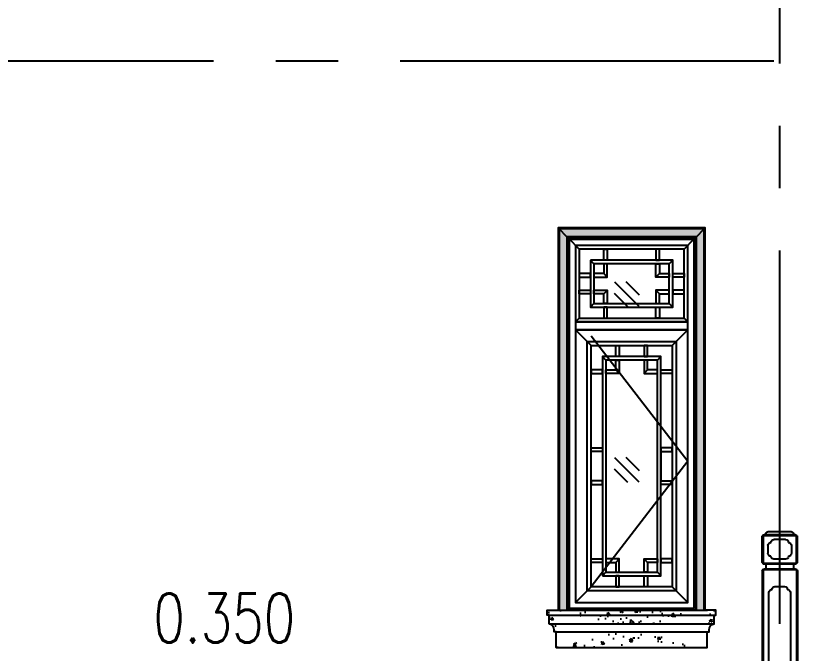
# Model space of a CAD drawing. Extents: x 296441 to 853063, y 459050 to 1117990.
# Drawn here: x 595370 to 599371, y 969218 to 972470 of the extents above; entities that cross this region are included whole.
import ezdxf
from ezdxf.xclip import XClip

# ---------------------------------------------------------------- set-up
doc = ezdxf.new("R2010")
doc.units = 0
doc.header["$LTSCALE"] = 1000
doc.header["$XCLIPFRAME"] = 0
doc.linetypes.add('14-GRID$0$CENTER2', pattern=[28.575000000000003, 19.05, -3.175, 3.175, -3.175])
doc.linetypes.add('CENTER-1', pattern=[10, 6.25, -1.25, 1.25, -1.25])
for name, color, linetype in [('1.5铝板', 3, 'Continuous'), ('14-GRID$0$G-GRID', 9, '14-GRID$0$CENTER2'), ('95', 95, 'Continuous'), ('E1-SECT-6.000-16-24$0$A-ELEV-HEVY', 2, 'Continuous'), ('E2-E3-ELEV-S$0$$0$A-ELEV-HEVY', 2, 'Continuous'), ('E2-E3-ELEV-S$0$A-ELEV-HEVY', 2, 'Continuous'), ('E2-E3-ELEV-S$0$A-ELEV-XTHIN', 5, 'Continuous'), ('E2-E3-ELEV-S$0$G-XREF', 2, 'Continuous'), ('G-ELEV-ce-TEXT$0$A-ANNO-LEVL-TEXT', 255, 'Continuous'), ('G1-ELEV-ce-20$0$A-ELEV-MEDM', 4, 'Continuous'), ('G1-ELEV-ce-20$0$A-ELEV-MEDM-HEVY', 2, 'Continuous'), ('G1-ELEV-ce-20$0$A-ELEV-THIN', 144, 'Continuous'), ('G1-ELEV-ce-20$0$A-ELEV-THIN-GRAY', 252, 'Continuous'), ('G1-ELEV-ce-20$0$G-XREF', 2, 'Continuous'), ('G1-ELEV-ce-20$0$LPM310295$0$A-ELEV-HEVY', 2, 'Continuous'), ('H1-ELEV-N$0$LPM310295$0$A-ELEV-HEVY', 2, 'Continuous'), ('H1-ELEV-N$0$LPM310295$0$A-ELEV-MEDM', 4, 'Continuous'), ('H1-ELEV-N$0$LPM310295$0$A-ELEV-THIN', 145, 'Continuous'), ('ZT1_通用--填充---PM、LM、DY、JD', 8, 'Continuous'), ('主框线', 4, 'Continuous'), ('分格线', 55, 'Continuous'), ('副框内口线', 6, 'Continuous'), ('花格栅', 6, 'Continuous'), ('铝合金花格条', 5, 'Continuous')]:
    doc.layers.add(name, color=color, linetype=linetype)
doc.styles.add('G-ELEV-ce-TEXT$0$GOA_01_thin_0.75', font='romans.shx', dxfattribs={"width": 0.75, "bigfont": 'hzdx.shx'})

# ---------------------------------------------------------------- blocks, each defined once
blk = doc.blocks.new('20200116091038')
at = {"layer": 'ZT1_通用--填充---PM、LM、DY、JD', "ltscale": 1000}
h = blk.add_hatch(dxfattribs=at)
h.set_pattern_fill('混凝土', color=256, scale=10)
h.set_pattern_definition([(49.99999999999999, (-50.00000000046566, -1950.000002858811), (71.72601826007535, -6.275213498259511), [7.5, -82.5]), (355, (-50.00000000046566, -1950.000002858811), (-13.8751333613, 75.21921337000119), [6, -66]), (100.4514, (-44.02283200046804, -1950.522936858804), (57.85093817140216, 68.94395420609536), [6.374019000000001, -70.1142112]), (46.18420000000002, (-50.00000000046566, -1930.000002858811), (106.7241048625644, -16.55190143290181), [11.25, -123.75]), (96.6356, (-41.10632550047012, -1931.379333558813), (93.46627055487033, 97.41178709004417), [9.561028799999999, -105.1713]), (351.1842, (-50.00000000046566, -1930.000002858811), (93.46619451336272, 97.41186009253246), [9, -99]), (21, (-40.00000000046566, -1935.000002858811), (59.69070521184616, -40.26188906653388), [7.5, -82.5]), (326.0000000000001, (-40.00000000046566, -1935.000002858811), (24.33153319215817, 72.5150045046853), [6, -66]), (71.4514, (-35.02577670046594, -1938.355163458808), (84.02226285814899, 32.25304967099524), [6.374019000000001, -70.1142112]), (37.50000000000001, (-50.00000000046566, -1950.000002858811), (1.215985531729067, 33.28938538313115), [0, -65.19999999999999, 0, -67, 0, -66.25]), (7.499999999999999, (-50.00000000046566, -1950.000002858811), (26.30695374421486, 39.44117118823603), [0, -38.2, 0, -63.7, 0, -25.25]), (327.5, (-72.30000000046857, -1950.000002858811), (53.3822436172409, -2.255487173437976), [0, -25, 0, -78, 0, -103.5]), (317.5, (-82.30000000046857, -1950.000002858811), (58.31861693423862, 10.01049823323177), [0, -32.5, 0, -51.8, 0, -73.5])])
h.paths.add_polyline_path([(-50, -1950.000002858345), (-50, 50), (700, 49.99999999953434), (699.9999999997672, -1950.000002858811), (324.9999999990687, -1950.000002858578)])
h.paths.add_polyline_path([(649.9999999997672, -1900.000002858811), (324.9999999990687, -1900.000002858578), (-4.656612873077393e-10, -1900.000000992324), (0, 0), (650, -4.656612873077393e-10)], flags=16)
at = {"layer": 'H1-ELEV-N$0$LPM310295$0$A-ELEV-HEVY', "extrusion": (0, 0, -1)}
blk.add_lwpolyline([(-649.9999999997672, -1900.00000099279), (-649.9999999997672, -1900.000002858811), (-324.9999999990687, -1900.000002858578), (4.656612873077393e-10, -1900.000002858811), (4.656612873077393e-10, -1900.000000992324), (0, 0), (-650, -4.656612873077393e-10), (-650.0000000009313, -1900.000000992673)], dxfattribs=at)
at = {"layer": 'H1-ELEV-N$0$LPM310295$0$A-ELEV-MEDM', "extrusion": (0, 0, -1)}
blk.add_lwpolyline([(50, -1950.000002858345), (50, 50), (-700, 49.99999999953434), (-699.9999999997672, -1950.000002858811), (-324.9999999990687, -1950.000002858578), (50.00000000046566, -1950.000002858811)], dxfattribs=at)
at = {"layer": 'H1-ELEV-N$0$LPM310295$0$A-ELEV-THIN', "extrusion": (0, 0, -1)}
for points in [[(45, -1945.000002671746), (45, 45), (-695, 44.99999999953434), (-694.9999999997672, -1945.000002672212), (-694.9999999997672, -1945.000002858811), (-324.9999999990687, -1945.000002858578), (45.00000000046566, -1945.000002858811), (45.00000000046566, -1945.000002672212)], [(5, -1905.000001178923), (5, 5), (-655, 4.999999999534339), (-654.9999999997672, -1905.000001179389), (-654.9999999997672, -1905.000002858811), (-324.9999999990687, -1905.000002858578), (5.000000000465661, -1905.000002858811), (5.000000000465661, -1905.000001179389)]]:
    blk.add_lwpolyline(points, dxfattribs=at)
at = {"layer": '分格线', "ltscale": 1000}
for points in [[(-4.656612873077393e-10, -1.86555553227663e-06), (-50, 50)], [(650, -1.865904778242111e-06), (700.0000018654391, 49.99999999953434)], [(-9.313225746154785e-10, -1900.000000993256), (-50.00000000046566, -1950.000002858811)], [(650.0000000002328, -1900.000000993256), (699.9999999997672, -1950.000002858811)]]:
    blk.add_lwpolyline(points, dxfattribs=at)
blk = doc.blocks.new('E2-E3-ELEV-S$0$cfdhf')
at = {"layer": 'E2-E3-ELEV-S$0$$0$A-ELEV-HEVY'}
blk.add_lwpolyline([(-1.164153218269348e-10, -190.000317406375), (9.999999999883585, -190.000317406375), (9.999999999883585, -110.000317406375), (19.99999999988358, -110.000317406375), (19.99999999988358, -100.000317406375, -0.3620499351813308), (44.99999999988358, -70.00031740637496), (44.99999999988358, -25.00031740637496), (54.99999999988358, -25.00031740637496), (54.99999999988358, -0.0003174063749611378), (0, 0.006060618790797889)], format="xyb", dxfattribs=at)
blk = doc.blocks.new('*U1497')
at = {"layer": 'ZT1_通用--填充---PM、LM、DY、JD', "ltscale": 5000}
h = blk.add_hatch(dxfattribs=at)
h.set_pattern_fill('混凝土', color=256, scale=20)
h.set_pattern_definition([(49.99999999999999, (-1354.999999995683, -190.0106343544459), (143.4520365201507, -12.55042699651902), [15, -165]), (355, (-1354.999999995683, -190.0106343544459), (-27.7502667226, 150.4384267400024), [12, -132]), (100.4514, (-1343.045663995683, -191.0565023544459), (115.7018763428043, 137.8879084121907), [12.748038, -140.2284224]), (46.18420000000002, (-1354.999999995683, -150.0106343544459), (213.4482097251289, -33.10380286580362), [22.49999999999999, -247.4999999999999]), (96.6356, (-1337.212650995683, -152.7692957544459), (186.9325411097407, 194.8235741800883), [19.1220576, -210.3426]), (351.1842, (-1354.999999995683, -150.0106343544459), (186.9323890267254, 194.8237201850649), [18, -198]), (21, (-1334.999999995683, -160.0106343544459), (119.3814104236923, -80.52377813306776), [15, -165]), (326.0000000000001, (-1334.999999995683, -160.0106343544459), (48.66306638431634, 145.0300090093706), [12, -132]), (71.4514, (-1325.051553395683, -166.7209555544459), (168.044525716298, 64.50609934199048), [12.748038, -140.2284224]), (37.50000000000001, (-1354.999999995683, -190.0106343544459), (2.431971063458134, 66.5787707662623), [0, -130.4, 0, -134, 0, -132.5]), (7.499999999999999, (-1354.999999995683, -190.0106343544459), (52.61390748842972, 78.88234237647205), [0, -76.39999999999999, 0, -127.4, 0, -50.5]), (327.5, (-1399.599999995683, -190.0106343544459), (106.7644872344818, -4.510974346875951), [0, -50, 0, -156, 0, -207]), (317.5, (-1419.599999995683, -190.0106343544459), (116.6372338684772, 20.02099646646354), [0, -65, 0, -103.6, 0, -147])])
edge = h.paths.add_edge_path()
edge.add_line((1.164153218269348e-10, -190.0063780251658), (-9.999999999883585, -190.0063780251658))
edge.add_line((-9.999999999883585, -190.0063780251658), (-9.999999999883585, -110.0063780251658))
edge.add_line((-9.999999999883585, -110.0063780251658), (-19.99999999988358, -110.0063780251658))
edge.add_line((-19.99999999988358, -110.0063780251658), (-19.99999999988358, -100.0063780251658))
edge.add_arc((-50.49999999988358, -100.0063780251658), 30.5, 0, 79.61114218453038)
edge.add_line((-44.99999999988358, -70.00637802516576), (-44.99999999988358, -25.00637802516576))
edge.add_line((-44.99999999988358, -25.00637802516576), (-54.99999999988358, -25.00637802516576))
edge.add_line((-54.99999999988358, -25.00637802516576), (-54.99999999988358, -0.006378025165759027))
edge.add_line((-54.99999999988358, -0.006378025165759027), (0, 0))
edge = h.paths.add_edge_path()
edge.add_line((750.0000000115351, -190.010316948071), (760.0000000115351, -190.010316948071))
edge.add_line((760.0000000115351, -190.010316948071), (760.0000000115351, -110.010316948071))
edge.add_line((760.0000000115351, -110.010316948071), (770.0000000115351, -110.010316948071))
edge.add_line((770.0000000115351, -110.010316948071), (770.0000000115351, -100.010316948071))
edge.add_arc((800.5000000115351, -100.010316948071), 30.5, 100.38885781546958, 180, ccw=False)
edge.add_line((795.0000000115351, -70.01031694807095), (795.0000000115351, -25.01031694807095))
edge.add_line((795.0000000115351, -25.01031694807095), (805.0000000115351, -25.01031694807095))
edge.add_line((805.0000000115351, -25.01031694807095), (805.0000000115351, -0.01031694807095107))
edge.add_line((805.0000000115351, -0.01031694807095192), (750.0000000116515, -0.003938922905192897))
edge = h.paths.add_edge_path()
edge.add_line((762.488281021836, -0.005531934336588906), (-12.48828103626147, -0.001593011431396008))
edge.add_line((760.0000000116515, -190.0106343544459), (-10, -190.0066954315407))
at = {"layer": 'E2-E3-ELEV-S$0$A-ELEV-HEVY'}
for p, q in [((762.488281021836, -0.005531934336588906), (-12.48828103626147, -0.001593011431396008)), ((760.0000000116515, -190.0106343544459), (-10, -190.0066954315407))]:
    blk.add_line(p, q, dxfattribs=at)
at = {"layer": 'E2-E3-ELEV-S$0$A-ELEV-XTHIN'}
for p, q in [((795.0000000116515, -25.01063435444591), (-45, -25.00669543154072)), ((794.9982689856652, -70.01063435444591), (-44.99826897401363, -70.00669543154072)), ((760.0000000116515, -110.0106343544459), (-10, -110.0066954315407))]:
    blk.add_line(p, q, dxfattribs=at)
at = {"layer": 'E2-E3-ELEV-S$0$G-XREF'}
blk.add_line((750.0000000116515, -0.003938922905192898), (0, 0), dxfattribs=at)
at = {"layer": 'E2-E3-ELEV-S$0$A-ELEV-HEVY', "xscale": -1}
blk.add_blockref('E2-E3-ELEV-S$0$cfdhf', (0, -0.006060618790797889), dxfattribs=at)
at = {"layer": 'E2-E3-ELEV-S$0$A-ELEV-HEVY'}
blk.add_blockref('E2-E3-ELEV-S$0$cfdhf', (750.0000000116515, -0.009999541695990787), dxfattribs=at)
blk = doc.blocks.new('单层玻璃')
at = {"layer": '95'}
for p, q in [((-1.216571543132886, -0.08520069334190339), (0.08520069322548807, 1.216571543191094)), ((-1.183139254106209, -1.183139254106209), (1.183139254106209, 1.183139254106209)), ((-0.08520069322548807, -1.216571543249302), (1.216571543132886, 0.08520069334190339))]:
    blk.add_line(p, q, dxfattribs=at)
blk = doc.blocks.new('*U2062')
at = {"color": 8}
for p, q in [((58.00001495597826, -57.99999998298841), (8, -8.000000000538014)), ((591.9999764827662, -57.9999920014498), (642, -8.000000000579396)), ((58.00003478083818, -410.9999916378288), (39.00001391256228, -430.0000125061047)), ((591.9999983944581, -411.0000125061461), (610.9999983944581, -430.0000125061461)), ((118.8000094057061, -549.7999874946686), (39.00001391285332, -469.999992001845)), ((531.1999983955757, -549.79998749471), (610.9999764830281, -470.0000094072576)), ((118.8000094057061, -1781.200007992302), (39.00001391256228, -1861.000007991766)), ((531.1999983955757, -1781.200007992343), (610.9999764846289, -1860.999986081396))]:
    blk.add_line(p, q, dxfattribs=at)
for points in [[(610.9999983944581, -430.0000125061461), (610.9999983944581, -469.9999874950127), (39.00001391256228, -469.9999874949713), (39.00001391256228, -430.0000125061047)], [(39.00001391256228, -469.999992001845), (610.9999983949238, -469.9999920018864), (610.9999983949238, -1861.000007991808), (39.00001391256228, -1861.000007991766)]]:
    blk.add_lwpolyline(points, close=True)
at = {"color": 2, "ltscale": 250}
blk.add_lwpolyline([(531.1999983955757, -549.79998749471), (118.8000094057061, -549.7999874946686), (118.8000094057061, -1781.200007992302), (531.1999983955757, -1781.200007992343)], close=True, dxfattribs=at)
at = {"layer": '1.5铝板', "ltscale": 250}
for points in [[(610.9999983944581, -430.0000125061461), (39.00003582425416, -430.0000125061047), (39.00001391256228, -38.99999200140842), (610.9999764827662, -38.9999920014498)], [(591.9999973510421, -411.0000125061461), (58.00003478083818, -411.0000125061047), (58.00001495597826, -57.99999200140842), (591.9999775261822, -57.9999920014498)]]:
    blk.add_lwpolyline(points, close=True, dxfattribs=at)
at = {"layer": '主框线'}
blk.add_lwpolyline([(8.000000001571607, -1892), (642.0000000015716, -1892.000000000041), (642, -8.000000000579396), (8, -8.000000000538014)], close=True, dxfattribs=at)
at = {"layer": '副框内口线', "linetype": 'CENTER-1', "ltscale": 40}
blk.add_lwpolyline([(1.57160684466362e-09, -1900), (650.0000000015716, -1900.000000000041), (650, -5.793959931715538e-10), (0, -5.380139842408856e-10)], close=True, dxfattribs=at)
at = {"layer": '花格栅', "color": 6, "ltscale": 250}
blk.add_lwpolyline([(551.1999983955757, -529.79998749471), (98.80000940570608, -529.7999874946686), (98.80000940570608, -1801.200007992302), (551.1999983955757, -1801.200007992343)], close=True, dxfattribs=at)
at = {"layer": '铝合金花格条'}
for p, q in [((175.8000094110612, -1090.499999996537), (175.8000094101299, -1240.499999996537)), ((474.1999983864953, -1090.499999996578), (474.199998385564, -1240.499999996578))]:
    blk.add_line(p, q, dxfattribs=at)
for points in [[(183.0000218176428, -58.00004355610104), (201.0000218176428, -58.00004355516972), (201.0000218204368, -115.0000435551697), (183.0000218204368, -115.000043556101)], [(466.999984393784, -58.00003380129515), (448.999984393784, -58.00003380036383), (448.99998439099, -115.0000338003638), (466.99998439099, -115.0000338012951)], [(534.9999843908736, -115.0000338045548), (534.9999843908736, -354.0000543013348), (115.0000218204368, -354.0000640566064), (115.0000218204368, -115.0000435593607)], [(516.9999843908736, -133.0000338045548), (516.9999843908736, -336.0000543013348), (133.0000218204368, -336.0000640566064), (133.0000218204368, -133.0000435593607)], [(58.00002182055323, -183.0000435593607), (58.00002182055323, -201.0000435593607), (115.0000218205532, -201.0000435593607), (115.0000218205532, -183.0000435593607)], [(591.9999843907572, -183.0000338040891), (591.9999843907572, -201.0000338040891), (534.9999843907572, -201.0000338040891), (534.9999843907572, -183.0000338040891)], [(58.00002182055323, -286.0000640566064), (58.00002182055323, -268.0000640566064), (115.0000218205532, -268.0000640566064), (115.0000218205532, -286.0000640566064)], [(591.9999843907572, -286.0000543013348), (591.9999843907572, -268.0000543013348), (534.9999843907572, -268.0000543013348), (534.9999843907572, -286.0000543013348)], [(183.0000218176428, -411.0000640607973), (201.0000218176428, -411.0000640617287), (201.0000218204368, -354.0000640617287), (183.0000218204368, -354.0000640607973)], [(466.9999843935511, -411.0000543055258), (448.9999843935511, -411.0000543064571), (448.9999843907572, -354.0000543064571), (466.9999843907572, -354.0000543055258)], [(243.8000094108284, -549.799987494785), (261.8000094108284, -549.799987494785), (261.8000094108284, -606.799987494785), (243.8000094108284, -606.799987494785)], [(406.1999983862625, -549.7999874948264), (388.1999983862625, -549.7999874948264), (388.1999983862625, -606.7999874948264), (406.1999983862625, -606.7999874948264)], [(474.1999983857968, -1724.200007992343), (175.8000094108284, -1724.200007992302), (175.8000094108284, -606.7999874946686), (474.1999983862625, -606.79998749471)], [(456.1999983857968, -1706.200007992343), (193.8000094108284, -1706.200007992302), (193.8000094108284, -624.7999874946686), (456.1999983862625, -624.79998749471)], [(118.8000094066374, -674.7999874918746), (118.8000094057061, -692.7999874918746), (175.8000094057061, -692.7999874946686), (175.8000094066374, -674.7999874946686)], [(531.1999983895221, -674.799987491916), (531.1999983904534, -692.799987491916), (474.1999983904534, -692.79998749471), (474.1999983895221, -674.79998749471)], [(175.8000094110612, -1090.499999996537), (118.8000094110612, -1090.499999996537), (118.8000094110612, -1072.499999996537), (175.8000094110612, -1072.499999996537)], [(474.199998385564, -1090.499999996578), (531.199998385564, -1090.499999996578), (531.199998385564, -1072.499999996578), (474.199998385564, -1072.499999996578)], [(175.8000094110612, -1240.499999996537), (118.8000094110612, -1240.499999996537), (118.8000094110612, -1258.499999996537), (175.8000094110612, -1258.499999996537)], [(474.199998385564, -1240.499999996578), (531.199998385564, -1240.499999996578), (531.199998385564, -1258.499999996578), (474.199998385564, -1258.499999996578)], [(118.8000094066374, -1656.200007994979), (118.8000094057061, -1638.200007994979), (175.8000094057061, -1638.200007992185), (175.8000094066374, -1656.200007992185)], [(531.1999983890564, -1656.200007995254), (531.1999983899877, -1638.200007995254), (474.1999983899877, -1638.20000799246), (474.1999983890564, -1656.20000799246)], [(243.8000094108284, -1781.200007992185), (261.8000094108284, -1781.200007992185), (261.8000094108284, -1724.200007992185), (243.8000094108284, -1724.200007992185)], [(406.1999983862625, -1781.200007992227), (388.1999983862625, -1781.200007992227), (388.1999983862625, -1724.200007992227), (406.1999983862625, -1724.200007992227)]]:
    blk.add_lwpolyline(points, close=True, dxfattribs=at)
for points in [[(133.0000218204368, -133.0000435593607), (115.0000218204368, -115.0000435593607)], [(516.9999843908736, -133.0000338045548), (534.9999843908736, -115.0000338045548)], [(201.0000218204368, -201.0000435593607), (183.0000218204368, -183.0000435593607), (133.0000218204368, -183.0000435593607), (133.0000218204368, -201.0000435593607), (201.0000218204368, -201.0000435593607), (201.0000218204368, -133.0000435593607), (183.0000218204368, -133.0000435593607), (183.0000218204368, -183.0000435593607)], [(448.9999843908736, -201.0000338040891), (466.9999843908736, -183.0000338040891), (516.9999843908736, -183.0000338040891), (516.9999843908736, -201.0000338040891), (448.9999843908736, -201.0000338040891), (448.9999843908736, -133.0000338040891), (466.9999843908736, -133.0000338040891), (466.9999843908736, -183.0000338040891)], [(201.0000218204368, -268.0000640566064), (183.0000218204368, -286.0000640566064), (133.0000218204368, -286.0000640566064), (133.0000218204368, -268.0000640566064), (201.0000218204368, -268.0000640566064), (201.0000218204368, -336.0000640566064), (183.0000218204368, -336.0000640566064), (183.0000218204368, -286.0000640566064)], [(448.9999843908736, -268.0000543013348), (466.9999843908736, -286.0000543013348), (516.9999843908736, -286.0000543013348), (516.9999843908736, -268.0000543013348), (448.9999843908736, -268.0000543013348), (448.9999843908736, -336.0000543013348), (466.9999843908736, -336.0000543013348), (466.9999843908736, -286.0000543013348)], [(133.0000218204368, -336.0000640566064), (115.0000218204368, -354.0000640566064)], [(516.9999843908736, -336.0000543013348), (534.9999843908736, -354.0000543013348)], [(193.8000094108284, -624.7999874946686), (175.8000094108284, -606.7999874946686)], [(261.8000094108284, -692.7999874946686), (243.8000094108284, -674.7999874946686), (243.8000094108284, -624.7999874946686), (261.8000094108284, -624.7999874946686), (261.8000094108284, -692.7999874946686), (193.8000094108284, -692.7999874946686), (193.8000094108284, -674.7999874946686), (243.8000094108284, -674.7999874946686)], [(388.1999983862625, -692.79998749471), (406.1999983862625, -674.79998749471), (406.1999983862625, -624.79998749471), (388.1999983862625, -624.79998749471), (388.1999983862625, -692.79998749471), (456.1999983862625, -692.79998749471), (456.1999983862625, -674.79998749471), (406.1999983862625, -674.79998749471)], [(456.1999983862625, -624.79998749471), (474.1999983862625, -606.79998749471)], [(261.8000094108284, -1638.200007992302), (243.8000094108284, -1656.200007992302), (243.8000094108284, -1706.200007992302), (261.8000094108284, -1706.200007992302), (261.8000094108284, -1638.200007992302), (193.8000094108284, -1638.200007992302), (193.8000094108284, -1656.200007992302), (243.8000094108284, -1656.200007992302)], [(388.1999983862625, -1638.200007992343), (406.1999983862625, -1656.200007992343), (406.1999983862625, -1706.200007992343), (388.1999983862625, -1706.200007992343), (388.1999983862625, -1638.200007992343), (456.1999983862625, -1638.200007992343), (456.1999983862625, -1656.200007992343), (406.1999983862625, -1656.200007992343)], [(193.8000094108284, -1706.200007992302), (175.8000094108284, -1724.200007992302)], [(456.1999983857968, -1706.200007992343), (474.1999983857968, -1724.200007992343)]]:
    blk.add_lwpolyline(points, dxfattribs=at)
at = {"xscale": 52.5, "yscale": 52.5, "zscale": 52.5}
for p in [(348.5663602436834, -288.4998923899325), (348.5663602436834, -1184.477487805911)]:
    blk.add_blockref('单层玻璃', p, dxfattribs=at)
blk = doc.blocks.new('20200327141119')
at = {"ltscale": 1000}
blk.add_lwpolyline([(531.1999983955757, -499.7999874941715), (39.00001391256228, -1140.499999996267), (531.1999983955757, -1781.200007991805)], dxfattribs=at)
blk.add_blockref('*U2062', (0, 5.384208634495735e-10), dxfattribs=at)
blk = doc.blocks.new('G1-ELEV-ce-20$0$cvcv')
at = {"layer": 'G1-ELEV-ce-20$0$LPM310295$0$A-ELEV-HEVY'}
blk.add_lwpolyline([(710.0000000004657, 50.00000700028613), (710, 1950.00000799261), (60, 1950.000007992145), (59.99999999906868, 50.00000699993689)], dxfattribs=at)
at = {"ltscale": 1000, "xscale": -1}
blk.add_blockref('20200327141119', (710.0034204574768, 1949.996584678651), dxfattribs=at)
at = {"layer": 'E1-SECT-6.000-16-24$0$A-ELEV-HEVY', "ltscale": 5000, "xscale": -1}
blk.add_blockref('*U1497', (760.0000000004657, 49.99849527841434), dxfattribs=at)
at = {"layer": '分格线', "ltscale": 1000}
ref = blk.add_blockref('20200116091038', (710.0000000004657, 1950.000006127055), dxfattribs=dict(at, xscale=-1))
XClip(ref).set_block_clipping_path([(-50, -1900.0070427829633), (718.0368133254815, 50)])
blk = doc.blocks.new('G1-ELEV-ce-20$0$shilizhu')
at = {"layer": 'G1-ELEV-ce-20$0$A-ELEV-MEDM'}
for p, q in [((-89.99999999953434, 795.0000618061749), (-89.9999999855645, 924.9999999992433)), ((-80.01984944741707, 934.9999999980209), (80.01984933449421, 934.9999999984866)), ((-69.99999998509884, 939.9999999997672), (-69.99999998509884, 934.9999999997672)), ((-59.99999998509884, 949.9999999998836), (59.99999998509884, 949.9999999997672)), ((69.99999998509884, 939.9999999998836), (69.99999998509884, 934.9999999998836)), ((90.00000000046566, 795.0000618061749), (89.99999998568092, 924.999960601388)), ((-79.99999999953434, 785.0000618052436), (80.00000000046566, 785.0000618052436)), ((-70.0000000144355, 785.0000618172344), (-69.99999999953434, 760.0000620663632)), ((70.00000000046566, 785.0000618168851), (69.9999999855645, 760.0000620664796)), ((-90.00000003678724, 750.0000620664796), (-90.00000006658956, 2.91038304567337e-10)), ((-80.00000003678724, 760.0000620664796), (80.00000000791624, 760.0000620664796)), ((90.00000000791624, 750.0000620664796), (89.99999997811392, 2.91038304567337e-10)), ((89.99999996321276, -1.746229827404022e-10), (-90.00000006658956, -1.746229827404022e-10))]:
    blk.add_line(p, q, dxfattribs=at)
for centre, radius, start, end in [((-84.99999998568092, 924.9999999986612), 5, 90, 180.0004514594959), ((-79.99999998568092, 930.0000393982627), 5, 90, 180.0004514861763), ((-59.99999998509884, 939.9999999998836), 9.999999999999998, 90, 180), ((59.99999998509884, 939.9999999997672), 9.999999999999998, 0, 90), ((79.99999998661224, 930.0000393982627), 5, 359.9995485138237, 90), ((84.99999998661224, 924.9999999986612), 5, 359.9995485405041, 90), ((-79.99999999953434, 795.0000618052436), 10, 180, 180.0007082586005), ((-84.99999998568092, 794.9999999978463), 5, 179.9995485405041, 270), ((-79.99999998568092, 789.9999605982448), 5, 179.9995485138237, 270), ((-79.99999999953434, 795.0000618052436), 10, 269.7422275643521, 270), ((79.99999998661224, 789.9999605981866), 5, 270, 0.0004514861763122163), ((80.00000000046566, 795.0000618052436), 10, 270, 270.2577724356479), ((80.00000000046566, 795.0000618052436), 10, 270, 270.2577724356479), ((84.99999998661224, 794.9999999977881), 5, 270, 0.0004514594958857717), ((80.00000000046566, 795.0000618052436), 10, 359.9992917380645, 0), ((80.00000000046566, 795.0000618052436), 10, 359.9992917380645, 0), ((-85.00000003678724, 750.0000620664796), 5.000000000000002, 90, 180), ((-80.00000003678724, 755.0000620664796), 5.000000000000002, 90, 180), ((80.00000000791624, 755.0000620664796), 5, 0, 90), ((85.00000000791624, 750.0000620664796), 5, 0, 90)]:
    blk.add_arc(centre, radius, start, end, dxfattribs=at)
at = {"layer": 'G1-ELEV-ce-20$0$A-ELEV-THIN', "ltscale": 0.1}
for p, q in [((-30.00023614615202, 910.0000000161817), (30.00028172880411, 909.9999999803258)), ((-59.99989088624716, 880.0000000180444), (-59.9998908857815, 839.9999999784632)), ((60.00010909885168, 879.9999999704305), (60.00010908441618, 839.9999999783468)), ((-29.99998632771894, 809.9999999798601), (30.00020439224318, 810.0000000166474))]:
    blk.add_line(p, q, dxfattribs=at)
blk.add_lwpolyline([(54.99999999301508, 639.9999999997672, 0.4142135623559792), (39.99999999301508, 654.999999998894, 0.4142135623758234), (24.99999999289867, 669.999999998894), (-25.00000005180482, 669.9999999984284, 0.4142135623703673), (-40.0000000516884, 654.9999999984284, 0.4142135623816526), (-55.0000000516884, 639.9999999980209), (-55.00000003678724, 130.0000000012224, 0.4142135623645365), (-40.00000003678724, 115.000000001688, 0.4142135623758239), (-25.00000003667083, 100.000000001688), (25.00000000803266, 100.0000000021537, 0.4142135623703681), (40.00000000791624, 115.0000000021537, 0.4142135623902095), (55.00000000791624, 130.0000000030268)], format="xyb", close=True, dxfattribs=at)
for centre, start, end in [((-44.99989088624716, 880.0000000180444), 89.99970544809204, 180), ((-30.00006351619959, 895.000000017113), 89.99970544809204, 180), ((30.00028172880411, 894.9999999803258), 359.9999999466392, 90.00029540568158), ((45.00010908395052, 879.9999999700813), 359.9999999466392, 90.00029540568158), ((-44.9998908857815, 839.9999999789288), 180, 270.0002945519079), ((-30.00006351573393, 824.9999999798601), 180, 270.0002945519079), ((30.00028172926977, 825.0000000166474), 269.9997045943184, 5.336085289072462e-08), ((45.00010908441618, 840.0000000268919), 269.9997045943184, 5.336085289072462e-08)]:
    blk.add_arc(centre, 15, start, end, dxfattribs=at)
at = {"layer": 'G1-ELEV-ce-20$0$A-ELEV-THIN-GRAY'}
for p, q in [((-84.9999999855645, 929.9999999986612), (84.99999998661224, 929.9999999986612)), ((-84.99999998568092, 789.9999605982448), (-84.9999999855645, 929.9999999986612)), ((84.99999998649582, 929.9999999986612), (84.99999998649582, 789.9999999977881)), ((84.99999998661224, 789.9999605981866), (-84.99999998568092, 789.9999999978463)), ((-85.0000000516884, 755.0000620669452), (85.00000000791624, 755.0000620664796)), ((-85.0000000516884, 755.0000620669452), (-85.00000006658956, 2.91038304567337e-10)), ((85.00000000791624, 755.0000620664796), (84.99999997811392, 2.91038304567337e-10))]:
    blk.add_line(p, q, dxfattribs=at)

msp = doc.modelspace()

# ---------------------------------------------------------------- linework, layer by layer
at = {"layer": '14-GRID$0$G-GRID', "color": 8, "ltscale": 0.1}
for p, q in [((599265.8564913978, 960795.6349689998), (599265.8564797284, 978437.7032433635)), ((610665.8564804036, 972237.7032449442), (587815.4138364762, 972237.7032449443))]:
    msp.add_line(p, q, dxfattribs=at)

# ---------------------------------------------------------------- block references
at = {"layer": 'G1-ELEV-ce-20$0$A-ELEV-MEDM-HEVY', "extrusion": (0, 0, -1), "xscale": -1, "zscale": -1}
msp.add_blockref('G1-ELEV-ce-20$0$cvcv', (-598125.5415281679, 969387.7070207819), dxfattribs=at)
at = {"layer": 'G1-ELEV-ce-20$0$G-XREF', "color": 3, "extrusion": (0, 0, -1), "zscale": -1}
msp.add_blockref('G1-ELEV-ce-20$0$shilizhu', (-599265.5415263844, 968887.7401239178), dxfattribs=at)

# ---------------------------------------------------------------- texts
at = {"layer": 'G-ELEV-ce-TEXT$0$A-ANNO-LEVL-TEXT', "style": 'G-ELEV-ce-TEXT$0$GOA_01_thin_0.75', "width": 0.75}
msp.add_text('0.350', height=250, dxfattribs=at).set_placement((596071.6784793062, 969272.2703984319))

doc.saveas('drawing.dxf')
